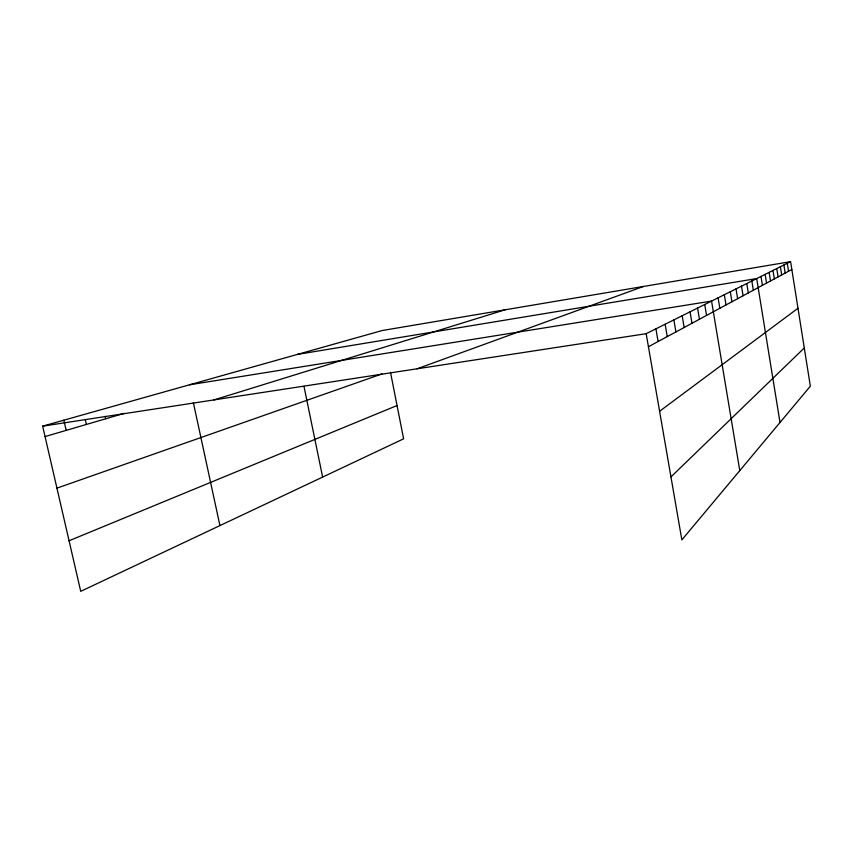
<?xml version="1.0" encoding="UTF-8"?>
<svg xmlns="http://www.w3.org/2000/svg" width="853" height="853" viewBox="0 0 853 853"><rect width="100%" height="100%" fill="white"/><g stroke="black" fill="none" stroke-linecap="round" stroke-linejoin="round"><path stroke-width="1.28" d="M670.959 476.923L804.283 347.96M659.604 411.253L797.981 308.274M648.44 346.734L791.829 269.484M646.179 333.694L790.592 261.658L810.35 386.196L681.856 539.896L646.179 333.694L42.65 426.159L80.726 591.342L403.618 438.826L390.493 372.292M69.061 540.759L397.05 405.527M417.074 368.795L643.407 286.48M56.938 488.14L381.973 373.923M213.996 399.908L505.125 309.799M45.049 436.576L124.293 413.342M42.65 426.159L382.251 330.516L790.592 261.658M297.409 354.411L756.696 278.568L780.015 422.491M189.515 384.799L711.562 301.088L739.786 470.611M63.847 420.198L66.171 430.381M85.247 419.463L86.377 424.453M105.186 416.339L105.729 418.78M193.375 402.691L219.925 525.587M303.967 386.313L322.626 477.072M655.914 328.842L658.1 341.531M673.87 319.886L675.917 331.934M665.127 324.247L667.249 336.604M690.056 311.814L691.986 323.276M682.165 315.749L684.159 327.499M704.727 304.489L706.551 315.429M697.573 308.061L699.449 319.257M724.325 294.711L726.01 304.937M718.087 297.825L719.815 308.285M741.502 286.15L743.08 295.746M736.022 288.879L737.632 298.689M730.296 291.737L731.949 301.749M760.983 276.425L762.422 285.329M751.834 281L753.327 290.223M746.77 283.516L748.305 292.931M776.752 268.567L778.085 276.884M772.999 270.433L774.364 278.888M769.129 272.363L770.515 280.968M765.13 274.357L766.538 283.111M787.287 263.31L788.556 271.243M783.886 265.006L785.176 273.067M780.378 266.754L781.679 274.943"/></g></svg>
